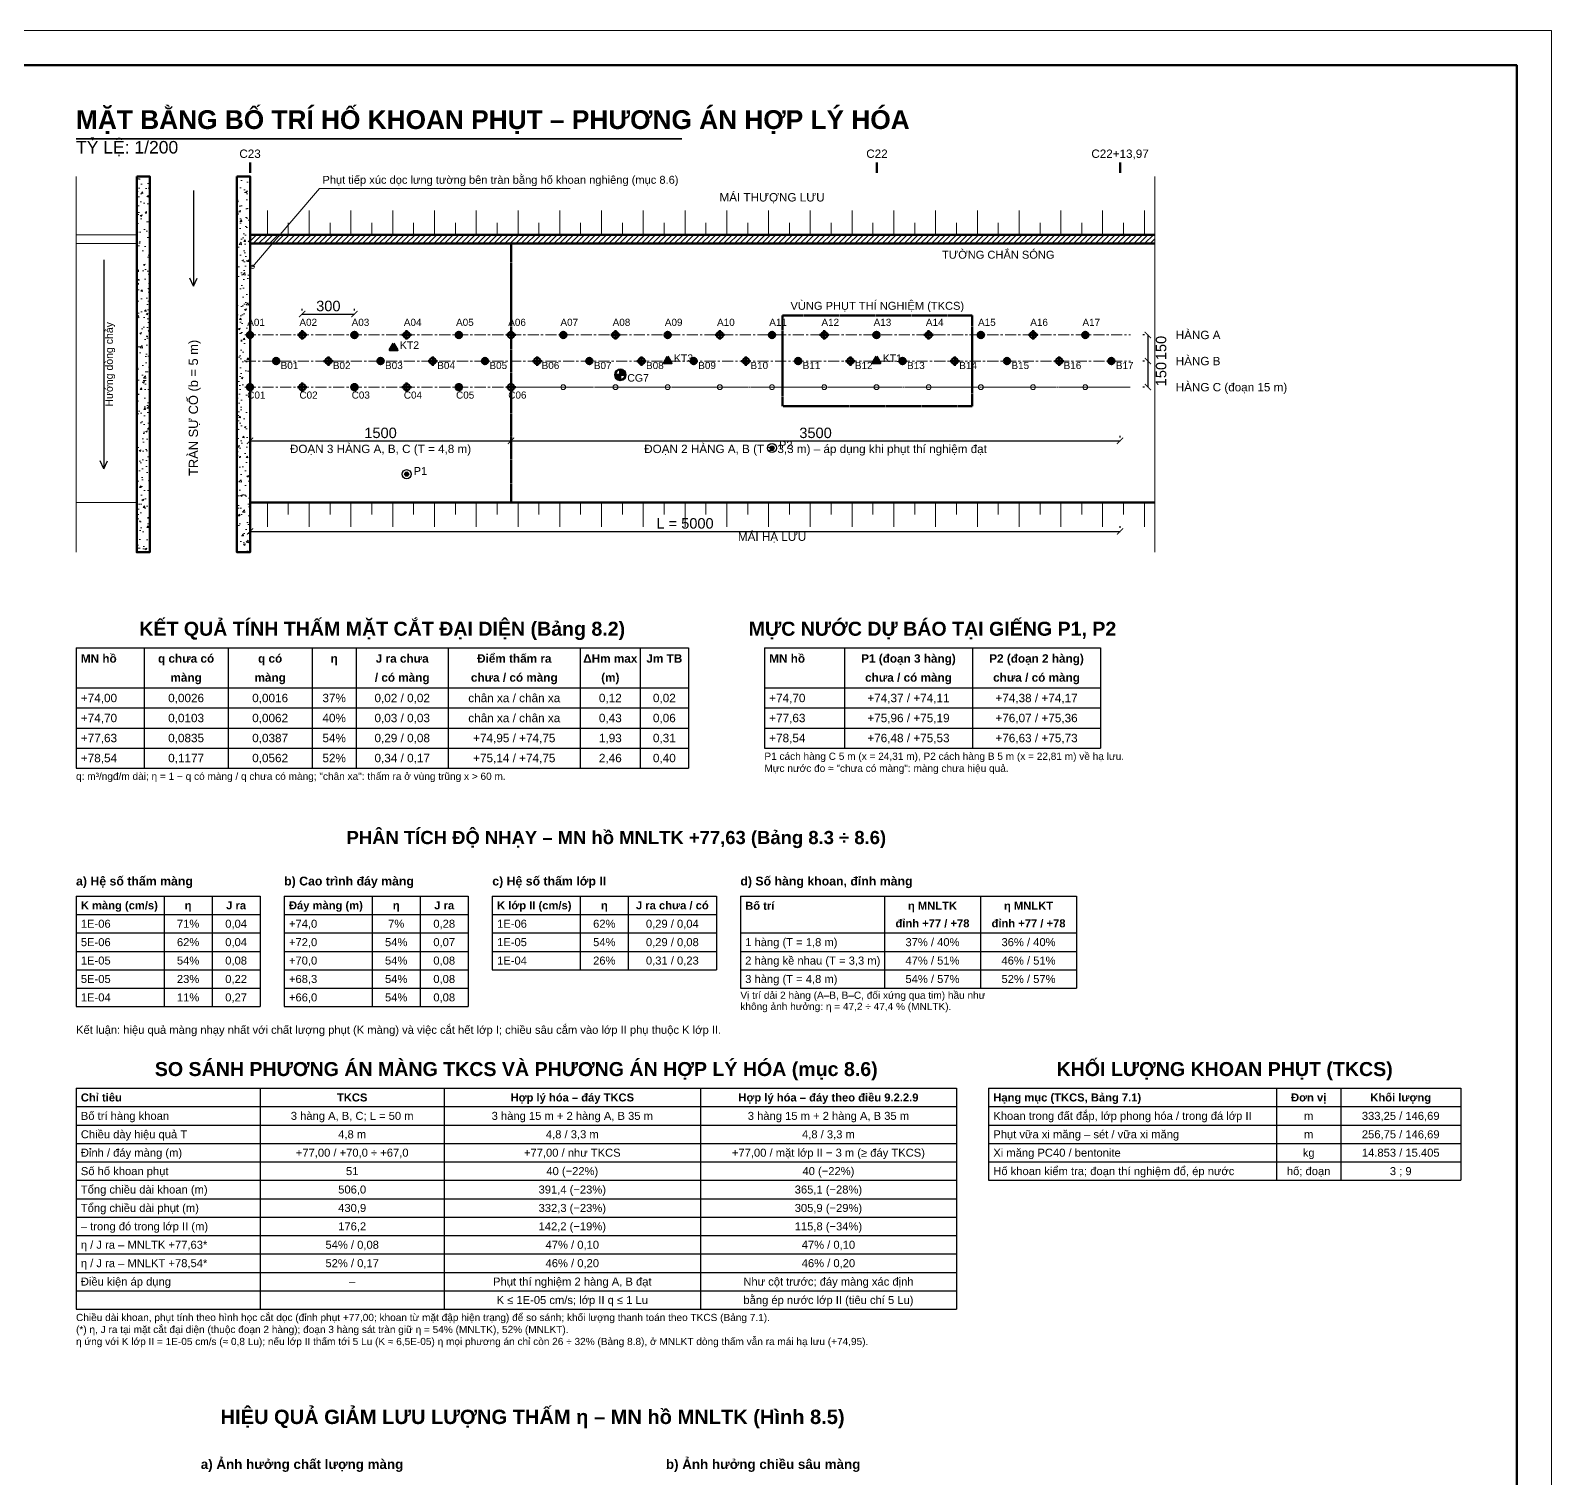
# Model space of a CAD drawing. Header units: millimetres. Extents: x 0 to 1189, y 0 to 841.
# Drawn here: x 751.9 to 1189, y 424.9 to 841 of the extents above; entities that cross this region are included whole.
import ezdxf
from ezdxf.enums import TextEntityAlignment as Align

# ---------------------------------------------------------------- set-up
doc = ezdxf.new("R2010")
doc.units = ezdxf.units.MM
doc.linetypes.add('CENTER', pattern=[5.08, 3.175, -0.635, 0.635, -0.635])
doc.linetypes.add('DASHED', pattern=[1.524, 1.27, -0.254])
for name, color, linetype, lineweight in [('BANG', 7, 'CONTINUOUS', 25), ('CHU', 7, 'CONTINUOUS', 25), ('CHU_DAM', 7, 'CONTINUOUS', 35), ('HATCH', 8, 'CONTINUOUS', 13), ('KHUNG', 7, 'CONTINUOUS', 50), ('KICH_THUOC', 3, 'CONTINUOUS', 18), ('NET_CHINH', 7, 'CONTINUOUS', 50), ('NET_MANH', 8, 'CONTINUOUS', 18), ('NUOC', 5, 'CONTINUOUS', 25), ('SUA_CHUA', 1, 'CONTINUOUS', 50), ('TRUC', 1, 'CENTER', 18)]:
    doc.layers.add(name, color=color, linetype=linetype, lineweight=lineweight)
doc.styles.add('VN', font='arial.ttf')
doc.styles.add('VN_DAM', font='arialbd.ttf')
doc.dimstyles.new('KT', dxfattribs={"dimtxt": 2.5, "dimasz": 1.8, "dimexe": 1.5, "dimexo": 1, "dimgap": 0.8, "dimtad": 1, "dimdec": 0, "dimtxsty": 'VN', "dimblk": 'ARCHTICK', "dimcen": 2.5, "dimclrd": 3, "dimclre": 3, "dimclrt": 7, "dimazin": 3, "dimtfac": 1, "dimtmove": 0, "dimatfit": 3})

# ---------------------------------------------------------------- blocks, each defined once
blk = doc.blocks.new('_ARCHTICK')
at = {"color": 0, "linetype": 'BYBLOCK', "const_width": 0.15}
blk.add_lwpolyline([(-0.5, -0.5), (0.5, 0.5)], dxfattribs=at)

msp = doc.modelspace()

# ---------------------------------------------------------------- hatches: boundary and pattern name
at = {"layer": 'HATCH'}
h = msp.add_hatch(dxfattribs=at)
h.set_pattern_fill('AR-CONC', scale=0.03)
h.paths.add_polyline_path([(782.45, 799.059), (786.2, 799.059), (786.2, 691.059), (782.45, 691.059)])
h = msp.add_hatch(dxfattribs=at)
h.set_pattern_fill('AR-CONC', scale=0.03)
h.paths.add_polyline_path([(811.25, 799.059), (815, 799.059), (815, 691.059), (811.25, 691.059)])
h = msp.add_hatch(dxfattribs=at)
h.set_pattern_fill('ANSI31', scale=0.35)
h.paths.add_polyline_path([(815, 782.259), (1075, 782.259), (1075, 779.759), (815, 779.759)])
at = {"layer": 'NET_CHINH'}
h = msp.add_hatch(color=7, dxfattribs=at)
h.dxf.hatch_style = 1
h.paths.add_polyline_path([(815.9, 753.509), (815.869, 753.742), (815.779, 753.959), (815.636, 754.146), (815.45, 754.289), (815.233, 754.379), (815, 754.409), (814.767, 754.379), (814.55, 754.289), (814.364, 754.146), (814.221, 753.959), (814.131, 753.742), (814.1, 753.509), (814.131, 753.276), (814.221, 753.059), (814.364, 752.873), (814.55, 752.73), (814.767, 752.64), (815, 752.609), (815.233, 752.64), (815.45, 752.73), (815.636, 752.873), (815.779, 753.059), (815.869, 753.276)])
h = msp.add_hatch(color=7, dxfattribs=at)
h.dxf.hatch_style = 1
h.paths.add_polyline_path([(845.9, 753.509), (845.869, 753.742), (845.779, 753.959), (845.636, 754.146), (845.45, 754.289), (845.233, 754.379), (845, 754.409), (844.767, 754.379), (844.55, 754.289), (844.364, 754.146), (844.221, 753.959), (844.131, 753.742), (844.1, 753.509), (844.131, 753.276), (844.221, 753.059), (844.364, 752.873), (844.55, 752.73), (844.767, 752.64), (845, 752.609), (845.233, 752.64), (845.45, 752.73), (845.636, 752.873), (845.779, 753.059), (845.869, 753.276)])
h = msp.add_hatch(color=7, dxfattribs=at)
h.dxf.hatch_style = 1
h.paths.add_polyline_path([(875.9, 753.509), (875.869, 753.742), (875.779, 753.959), (875.636, 754.146), (875.45, 754.289), (875.233, 754.379), (875, 754.409), (874.767, 754.379), (874.55, 754.289), (874.364, 754.146), (874.221, 753.959), (874.131, 753.742), (874.1, 753.509), (874.131, 753.276), (874.221, 753.059), (874.364, 752.873), (874.55, 752.73), (874.767, 752.64), (875, 752.609), (875.233, 752.64), (875.45, 752.73), (875.636, 752.873), (875.779, 753.059), (875.869, 753.276)])
h = msp.add_hatch(color=7, dxfattribs=at)
h.dxf.hatch_style = 1
h.paths.add_polyline_path([(905.9, 753.509), (905.869, 753.742), (905.779, 753.959), (905.636, 754.146), (905.45, 754.289), (905.233, 754.379), (905, 754.409), (904.767, 754.379), (904.55, 754.289), (904.364, 754.146), (904.221, 753.959), (904.131, 753.742), (904.1, 753.509), (904.131, 753.276), (904.221, 753.059), (904.364, 752.873), (904.55, 752.73), (904.767, 752.64), (905, 752.609), (905.233, 752.64), (905.45, 752.73), (905.636, 752.873), (905.779, 753.059), (905.869, 753.276)])
h = msp.add_hatch(color=7, dxfattribs=at)
h.dxf.hatch_style = 1
h.paths.add_polyline_path([(935.9, 753.509), (935.869, 753.742), (935.779, 753.959), (935.636, 754.146), (935.45, 754.289), (935.233, 754.379), (935, 754.409), (934.767, 754.379), (934.55, 754.289), (934.364, 754.146), (934.221, 753.959), (934.131, 753.742), (934.1, 753.509), (934.131, 753.276), (934.221, 753.059), (934.364, 752.873), (934.55, 752.73), (934.767, 752.64), (935, 752.609), (935.233, 752.64), (935.45, 752.73), (935.636, 752.873), (935.779, 753.059), (935.869, 753.276)])
h = msp.add_hatch(color=7, dxfattribs=at)
h.dxf.hatch_style = 1
h.paths.add_polyline_path([(965.9, 753.509), (965.869, 753.742), (965.779, 753.959), (965.636, 754.146), (965.45, 754.289), (965.233, 754.379), (965, 754.409), (964.767, 754.379), (964.55, 754.289), (964.364, 754.146), (964.221, 753.959), (964.131, 753.742), (964.1, 753.509), (964.131, 753.276), (964.221, 753.059), (964.364, 752.873), (964.55, 752.73), (964.767, 752.64), (965, 752.609), (965.233, 752.64), (965.45, 752.73), (965.636, 752.873), (965.779, 753.059), (965.869, 753.276)])
h = msp.add_hatch(color=7, dxfattribs=at)
h.dxf.hatch_style = 1
h.paths.add_polyline_path([(995.9, 753.509), (995.869, 753.742), (995.779, 753.959), (995.636, 754.146), (995.45, 754.289), (995.233, 754.379), (995, 754.409), (994.767, 754.379), (994.55, 754.289), (994.364, 754.146), (994.221, 753.959), (994.131, 753.742), (994.1, 753.509), (994.131, 753.276), (994.221, 753.059), (994.364, 752.873), (994.55, 752.73), (994.767, 752.64), (995, 752.609), (995.233, 752.64), (995.45, 752.73), (995.636, 752.873), (995.779, 753.059), (995.869, 753.276)])
h = msp.add_hatch(color=7, dxfattribs=at)
h.dxf.hatch_style = 1
h.paths.add_polyline_path([(1025.9, 753.509), (1025.869, 753.742), (1025.779, 753.959), (1025.636, 754.146), (1025.45, 754.289), (1025.233, 754.379), (1025, 754.409), (1024.767, 754.379), (1024.55, 754.289), (1024.364, 754.146), (1024.221, 753.959), (1024.131, 753.742), (1024.1, 753.509), (1024.131, 753.276), (1024.221, 753.059), (1024.364, 752.873), (1024.55, 752.73), (1024.767, 752.64), (1025, 752.609), (1025.233, 752.64), (1025.45, 752.73), (1025.636, 752.873), (1025.779, 753.059), (1025.869, 753.276)])
h = msp.add_hatch(color=7, dxfattribs=at)
h.dxf.hatch_style = 1
h.paths.add_polyline_path([(1055.9, 753.509), (1055.869, 753.742), (1055.779, 753.959), (1055.636, 754.146), (1055.45, 754.289), (1055.233, 754.379), (1055, 754.409), (1054.767, 754.379), (1054.55, 754.289), (1054.364, 754.146), (1054.221, 753.959), (1054.131, 753.742), (1054.1, 753.509), (1054.131, 753.276), (1054.221, 753.059), (1054.364, 752.873), (1054.55, 752.73), (1054.767, 752.64), (1055, 752.609), (1055.233, 752.64), (1055.45, 752.73), (1055.636, 752.873), (1055.779, 753.059), (1055.869, 753.276)])
h = msp.add_hatch(color=7, dxfattribs=at)
h.dxf.hatch_style = 1
h.paths.add_polyline_path([(823.4, 746.009), (823.369, 746.242), (823.279, 746.459), (823.136, 746.646), (822.95, 746.789), (822.733, 746.879), (822.5, 746.909), (822.267, 746.879), (822.05, 746.789), (821.864, 746.646), (821.721, 746.459), (821.631, 746.242), (821.6, 746.009), (821.631, 745.776), (821.721, 745.559), (821.864, 745.373), (822.05, 745.23), (822.267, 745.14), (822.5, 745.109), (822.733, 745.14), (822.95, 745.23), (823.136, 745.373), (823.279, 745.559), (823.369, 745.776)])
h = msp.add_hatch(color=7, dxfattribs=at)
h.dxf.hatch_style = 1
h.paths.add_polyline_path([(853.4, 746.009), (853.369, 746.242), (853.279, 746.459), (853.136, 746.646), (852.95, 746.789), (852.733, 746.879), (852.5, 746.909), (852.267, 746.879), (852.05, 746.789), (851.864, 746.646), (851.721, 746.459), (851.631, 746.242), (851.6, 746.009), (851.631, 745.776), (851.721, 745.559), (851.864, 745.373), (852.05, 745.23), (852.267, 745.14), (852.5, 745.109), (852.733, 745.14), (852.95, 745.23), (853.136, 745.373), (853.279, 745.559), (853.369, 745.776)])
h = msp.add_hatch(color=7, dxfattribs=at)
h.dxf.hatch_style = 1
h.paths.add_polyline_path([(883.4, 746.009), (883.369, 746.242), (883.279, 746.459), (883.136, 746.646), (882.95, 746.789), (882.733, 746.879), (882.5, 746.909), (882.267, 746.879), (882.05, 746.789), (881.864, 746.646), (881.721, 746.459), (881.631, 746.242), (881.6, 746.009), (881.631, 745.776), (881.721, 745.559), (881.864, 745.373), (882.05, 745.23), (882.267, 745.14), (882.5, 745.109), (882.733, 745.14), (882.95, 745.23), (883.136, 745.373), (883.279, 745.559), (883.369, 745.776)])
h = msp.add_hatch(color=7, dxfattribs=at)
h.dxf.hatch_style = 1
h.paths.add_polyline_path([(913.4, 746.009), (913.369, 746.242), (913.279, 746.459), (913.136, 746.646), (912.95, 746.789), (912.733, 746.879), (912.5, 746.909), (912.267, 746.879), (912.05, 746.789), (911.864, 746.646), (911.721, 746.459), (911.631, 746.242), (911.6, 746.009), (911.631, 745.776), (911.721, 745.559), (911.864, 745.373), (912.05, 745.23), (912.267, 745.14), (912.5, 745.109), (912.733, 745.14), (912.95, 745.23), (913.136, 745.373), (913.279, 745.559), (913.369, 745.776)])
h = msp.add_hatch(color=7, dxfattribs=at)
h.dxf.hatch_style = 1
h.paths.add_polyline_path([(921.4, 742.059), (922.9, 742.059), (922.849, 742.447), (922.699, 742.809), (922.461, 743.12), (922.15, 743.358), (921.788, 743.508), (921.4, 743.559)])
h = msp.add_hatch(color=7, dxfattribs=at)
h.dxf.hatch_style = 1
h.paths.add_polyline_path([(943.4, 746.009), (943.369, 746.242), (943.279, 746.459), (943.136, 746.646), (942.95, 746.789), (942.733, 746.879), (942.5, 746.909), (942.267, 746.879), (942.05, 746.789), (941.864, 746.646), (941.721, 746.459), (941.631, 746.242), (941.6, 746.009), (941.631, 745.776), (941.721, 745.559), (941.864, 745.373), (942.05, 745.23), (942.267, 745.14), (942.5, 745.109), (942.733, 745.14), (942.95, 745.23), (943.136, 745.373), (943.279, 745.559), (943.369, 745.776)])
h = msp.add_hatch(color=7, dxfattribs=at)
h.dxf.hatch_style = 1
h.paths.add_polyline_path([(973.4, 746.009), (973.369, 746.242), (973.279, 746.459), (973.136, 746.646), (972.95, 746.789), (972.733, 746.879), (972.5, 746.909), (972.267, 746.879), (972.05, 746.789), (971.864, 746.646), (971.721, 746.459), (971.631, 746.242), (971.6, 746.009), (971.631, 745.776), (971.721, 745.559), (971.864, 745.373), (972.05, 745.23), (972.267, 745.14), (972.5, 745.109), (972.733, 745.14), (972.95, 745.23), (973.136, 745.373), (973.279, 745.559), (973.369, 745.776)])
h = msp.add_hatch(color=7, dxfattribs=at)
h.dxf.hatch_style = 1
h.paths.add_polyline_path([(1003.4, 746.009), (1003.369, 746.242), (1003.279, 746.459), (1003.136, 746.646), (1002.95, 746.789), (1002.733, 746.879), (1002.5, 746.909), (1002.267, 746.879), (1002.05, 746.789), (1001.864, 746.646), (1001.721, 746.459), (1001.631, 746.242), (1001.6, 746.009), (1001.631, 745.776), (1001.721, 745.559), (1001.864, 745.373), (1002.05, 745.23), (1002.267, 745.14), (1002.5, 745.109), (1002.733, 745.14), (1002.95, 745.23), (1003.136, 745.373), (1003.279, 745.559), (1003.369, 745.776)])
h = msp.add_hatch(color=7, dxfattribs=at)
h.dxf.hatch_style = 1
h.paths.add_polyline_path([(1033.4, 746.009), (1033.369, 746.242), (1033.279, 746.459), (1033.136, 746.646), (1032.95, 746.789), (1032.733, 746.879), (1032.5, 746.909), (1032.267, 746.879), (1032.05, 746.789), (1031.864, 746.646), (1031.721, 746.459), (1031.631, 746.242), (1031.6, 746.009), (1031.631, 745.776), (1031.721, 745.559), (1031.864, 745.373), (1032.05, 745.23), (1032.267, 745.14), (1032.5, 745.109), (1032.733, 745.14), (1032.95, 745.23), (1033.136, 745.373), (1033.279, 745.559), (1033.369, 745.776)])
h = msp.add_hatch(color=7, dxfattribs=at)
h.dxf.hatch_style = 1
h.paths.add_polyline_path([(1063.4, 746.009), (1063.369, 746.242), (1063.279, 746.459), (1063.136, 746.646), (1062.95, 746.789), (1062.733, 746.879), (1062.5, 746.909), (1062.267, 746.879), (1062.05, 746.789), (1061.864, 746.646), (1061.721, 746.459), (1061.631, 746.242), (1061.6, 746.009), (1061.631, 745.776), (1061.721, 745.559), (1061.864, 745.373), (1062.05, 745.23), (1062.267, 745.14), (1062.5, 745.109), (1062.733, 745.14), (1062.95, 745.23), (1063.136, 745.373), (1063.279, 745.559), (1063.369, 745.776)])
h = msp.add_hatch(color=7, dxfattribs=at)
h.dxf.hatch_style = 1
h.paths.add_polyline_path([(815.9, 738.509), (815.869, 738.742), (815.779, 738.959), (815.636, 739.146), (815.45, 739.289), (815.233, 739.379), (815, 739.409), (814.767, 739.379), (814.55, 739.289), (814.364, 739.146), (814.221, 738.959), (814.131, 738.742), (814.1, 738.509), (814.131, 738.276), (814.221, 738.059), (814.364, 737.873), (814.55, 737.73), (814.767, 737.64), (815, 737.609), (815.233, 737.64), (815.45, 737.73), (815.636, 737.873), (815.779, 738.059), (815.869, 738.276)])
h = msp.add_hatch(color=7, dxfattribs=at)
h.dxf.hatch_style = 1
h.paths.add_polyline_path([(845.9, 738.509), (845.869, 738.742), (845.779, 738.959), (845.636, 739.146), (845.45, 739.289), (845.233, 739.379), (845, 739.409), (844.767, 739.379), (844.55, 739.289), (844.364, 739.146), (844.221, 738.959), (844.131, 738.742), (844.1, 738.509), (844.131, 738.276), (844.221, 738.059), (844.364, 737.873), (844.55, 737.73), (844.767, 737.64), (845, 737.609), (845.233, 737.64), (845.45, 737.73), (845.636, 737.873), (845.779, 738.059), (845.869, 738.276)])
h = msp.add_hatch(color=7, dxfattribs=at)
h.dxf.hatch_style = 1
h.paths.add_polyline_path([(875.9, 738.509), (875.869, 738.742), (875.779, 738.959), (875.636, 739.146), (875.45, 739.289), (875.233, 739.379), (875, 739.409), (874.767, 739.379), (874.55, 739.289), (874.364, 739.146), (874.221, 738.959), (874.131, 738.742), (874.1, 738.509), (874.131, 738.276), (874.221, 738.059), (874.364, 737.873), (874.55, 737.73), (874.767, 737.64), (875, 737.609), (875.233, 737.64), (875.45, 737.73), (875.636, 737.873), (875.779, 738.059), (875.869, 738.276)])
h = msp.add_hatch(color=7, dxfattribs=at)
h.dxf.hatch_style = 1
h.paths.add_polyline_path([(921.4, 742.059), (919.9, 742.059), (919.951, 741.671), (920.101, 741.309), (920.339, 740.999), (920.65, 740.76), (921.012, 740.61), (921.4, 740.559)])
at = {"layer": 'NUOC'}
h = msp.add_hatch(color=5, dxfattribs=at)
h.dxf.hatch_style = 1
h.paths.add_polyline_path([(965.585, 721.009), (965.54, 721.233), (965.414, 721.423), (965.224, 721.55), (965, 721.594), (964.776, 721.55), (964.586, 721.423), (964.46, 721.233), (964.415, 721.009), (964.46, 720.785), (964.586, 720.596), (964.776, 720.469), (965, 720.424), (965.224, 720.469), (965.414, 720.596), (965.54, 720.785)])
h = msp.add_hatch(color=5, dxfattribs=at)
h.dxf.hatch_style = 1
h.paths.add_polyline_path([(860.585, 713.509), (860.54, 713.733), (860.414, 713.923), (860.224, 714.05), (860, 714.094), (859.776, 714.05), (859.586, 713.923), (859.46, 713.733), (859.415, 713.509), (859.46, 713.285), (859.586, 713.096), (859.776, 712.969), (860, 712.924), (860.224, 712.969), (860.414, 713.096), (860.54, 713.285)])
at = {"layer": 'SUA_CHUA'}
h = msp.add_hatch(color=1, dxfattribs=at)
h.dxf.hatch_style = 1
h.paths.add_polyline_path([(856.25, 751.059), (855.119, 749.109), (857.381, 749.109)])
h = msp.add_hatch(color=1, dxfattribs=at)
h.dxf.hatch_style = 1
h.paths.add_polyline_path([(935, 747.309), (933.869, 745.359), (936.131, 745.359)])
h = msp.add_hatch(color=1, dxfattribs=at)
h.dxf.hatch_style = 1
h.paths.add_polyline_path([(995, 747.309), (993.869, 745.359), (996.131, 745.359)])

# ---------------------------------------------------------------- linework, layer by layer
at = {"layer": 'BANG'}
for p, q in [((765, 663.586), (940.95, 663.586)), ((765, 663.586), (765, 629.086)), ((784.55, 663.586), (784.55, 629.086)), ((808.7, 663.586), (808.7, 629.086)), ((832.85, 663.586), (832.85, 629.086)), ((845.5, 663.586), (845.5, 629.086)), ((871.95, 663.586), (871.95, 629.086)), ((909.9, 663.586), (909.9, 629.086)), ((927.15, 663.586), (927.15, 629.086)), ((940.95, 663.586), (940.95, 629.086)), ((962.8, 663.586), (1059.4, 663.586)), ((962.8, 663.586), (962.8, 634.836)), ((985.8, 663.586), (985.8, 634.836)), ((1022.6, 663.586), (1022.6, 634.836)), ((1059.4, 663.586), (1059.4, 634.836)), ((765, 652.086), (940.95, 652.086)), ((962.8, 652.086), (1059.4, 652.086)), ((765, 646.336), (940.95, 646.336)), ((962.8, 646.336), (1059.4, 646.336)), ((765, 640.586), (940.95, 640.586)), ((962.8, 640.586), (1059.4, 640.586)), ((765, 634.836), (940.95, 634.836)), ((962.8, 634.836), (1059.4, 634.836)), ((765, 629.086), (940.95, 629.086)), ((765, 592.286), (817.9, 592.286)), ((765, 592.286), (765, 560.546)), ((790.3, 592.286), (790.3, 560.546)), ((804.1, 592.286), (804.1, 560.546)), ((817.9, 592.286), (817.9, 560.546)), ((824.8, 592.286), (877.7, 592.286)), ((824.8, 592.286), (824.8, 560.546)), ((850.1, 592.286), (850.1, 560.546)), ((863.9, 592.286), (863.9, 560.546)), ((877.7, 592.286), (877.7, 560.546)), ((884.6, 592.286), (949, 592.286)), ((884.6, 592.286), (884.6, 571.126)), ((909.9, 592.286), (909.9, 571.126)), ((923.7, 592.286), (923.7, 571.126)), ((949, 592.286), (949, 571.126)), ((955.9, 592.286), (1052.5, 592.286)), ((955.9, 592.286), (955.9, 565.836)), ((997.3, 592.286), (997.3, 565.836)), ((1024.9, 592.286), (1024.9, 565.836)), ((1052.5, 592.286), (1052.5, 565.836)), ((765, 586.996), (817.9, 586.996)), ((824.8, 586.996), (877.7, 586.996)), ((884.6, 586.996), (949, 586.996)), ((765, 581.706), (817.9, 581.706)), ((824.8, 581.706), (877.7, 581.706)), ((884.6, 581.706), (949, 581.706)), ((955.9, 581.706), (1052.5, 581.706)), ((765, 576.416), (817.9, 576.416)), ((824.8, 576.416), (877.7, 576.416)), ((884.6, 576.416), (949, 576.416)), ((955.9, 576.416), (1052.5, 576.416)), ((765, 571.126), (817.9, 571.126)), ((824.8, 571.126), (877.7, 571.126)), ((884.6, 571.126), (949, 571.126)), ((955.9, 571.126), (1052.5, 571.126)), ((765, 565.836), (817.9, 565.836)), ((824.8, 565.836), (877.7, 565.836)), ((955.9, 565.836), (1052.5, 565.836)), ((765, 560.546), (817.9, 560.546)), ((824.8, 560.546), (877.7, 560.546)), ((765, 537.086), (1018, 537.086)), ((765, 537.086), (765, 473.606)), ((817.9, 537.086), (817.9, 473.606)), ((870.8, 537.086), (870.8, 473.606)), ((944.4, 537.086), (944.4, 473.606)), ((1018, 537.086), (1018, 473.606)), ((1027.2, 537.086), (1162.9, 537.086)), ((1027.2, 537.086), (1027.2, 510.636)), ((1110, 537.086), (1110, 510.636)), ((1128.4, 537.086), (1128.4, 510.636)), ((1162.9, 537.086), (1162.9, 510.636)), ((765, 531.796), (1018, 531.796)), ((1027.2, 531.796), (1162.9, 531.796)), ((765, 526.506), (1018, 526.506)), ((1027.2, 526.506), (1162.9, 526.506)), ((765, 521.216), (1018, 521.216)), ((1027.2, 521.216), (1162.9, 521.216)), ((765, 515.926), (1018, 515.926)), ((1027.2, 515.926), (1162.9, 515.926)), ((765, 510.636), (1018, 510.636)), ((1027.2, 510.636), (1162.9, 510.636)), ((765, 505.346), (1018, 505.346)), ((765, 500.056), (1018, 500.056)), ((765, 494.766), (1018, 494.766)), ((765, 489.476), (1018, 489.476)), ((765, 484.186), (1018, 484.186)), ((765, 478.896), (1018, 478.896)), ((765, 473.606), (1018, 473.606))]:
    msp.add_line(p, q, dxfattribs=at)
at = {"layer": 'CHU_DAM'}
msp.add_line((765, 809.859), (939.096, 809.859), dxfattribs=at)
at = {"layer": 'KHUNG'}
msp.add_lwpolyline([(20, 10), (1179, 10), (1179, 831), (20, 831)], close=True, dxfattribs=at)
at = {"layer": 'NET_CHINH'}
for p, q in [((815, 800.059), (815, 803.059)), ((995.15, 800.059), (995.15, 803.059)), ((1065, 800.059), (1065, 803.059)), ((815, 782.259), (1075, 782.259)), ((815, 779.759), (1075, 779.759)), ((828.65, 753.509), (831.35, 753.509)), ((830, 752.159), (830, 754.859)), ((858.65, 753.509), (861.35, 753.509)), ((860, 752.159), (860, 754.859)), ((888.65, 753.509), (891.35, 753.509)), ((890, 752.159), (890, 754.859)), ((918.65, 753.509), (921.35, 753.509)), ((920, 752.159), (920, 754.859)), ((948.65, 753.509), (951.35, 753.509)), ((950, 752.159), (950, 754.859)), ((978.65, 753.509), (981.35, 753.509)), ((980, 752.159), (980, 754.859)), ((1008.65, 753.509), (1011.35, 753.509)), ((1010, 752.159), (1010, 754.859)), ((1038.65, 753.509), (1041.35, 753.509)), ((1040, 752.159), (1040, 754.859)), ((836.15, 746.009), (838.85, 746.009)), ((837.5, 744.659), (837.5, 747.359)), ((866.15, 746.009), (868.85, 746.009)), ((867.5, 744.659), (867.5, 747.359)), ((896.15, 746.009), (898.85, 746.009)), ((897.5, 744.659), (897.5, 747.359)), ((921.4, 740.559), (921.4, 743.559)), ((926.15, 746.009), (928.85, 746.009)), ((927.5, 744.659), (927.5, 747.359)), ((956.15, 746.009), (958.85, 746.009)), ((957.5, 744.659), (957.5, 747.359)), ((986.15, 746.009), (988.85, 746.009)), ((987.5, 744.659), (987.5, 747.359)), ((1016.15, 746.009), (1018.85, 746.009)), ((1017.5, 744.659), (1017.5, 747.359)), ((1046.15, 746.009), (1048.85, 746.009)), ((1047.5, 744.659), (1047.5, 747.359)), ((830, 737.159), (830, 739.859)), ((860, 737.159), (860, 739.859)), ((890, 737.159), (890, 739.859)), ((919.9, 742.059), (922.9, 742.059)), ((828.65, 738.509), (831.35, 738.509)), ((858.65, 738.509), (861.35, 738.509)), ((888.65, 738.509), (891.35, 738.509)), ((815, 705.409), (1075, 705.409))]:
    msp.add_line(p, q, dxfattribs=at)
for points in [[(782.45, 799.059), (786.2, 799.059), (786.2, 691.059), (782.45, 691.059)], [(811.25, 799.059), (815, 799.059), (815, 691.059), (811.25, 691.059)]]:
    msp.add_lwpolyline(points, close=True, dxfattribs=at)
for centre, radius in [((815, 753.509), 0.9), ((830, 753.509), 0.9), ((845, 753.509), 0.9), ((860, 753.509), 0.9), ((875, 753.509), 0.9), ((890, 753.509), 0.9), ((905, 753.509), 0.9), ((920, 753.509), 0.9), ((935, 753.509), 0.9), ((950, 753.509), 0.9), ((965, 753.509), 0.9), ((980, 753.509), 0.9), ((995, 753.509), 0.9), ((1010, 753.509), 0.9), ((1025, 753.509), 0.9), ((1040, 753.509), 0.9), ((1055, 753.509), 0.9), ((822.5, 746.009), 0.9), ((837.5, 746.009), 0.9), ((852.5, 746.009), 0.9), ((867.5, 746.009), 0.9), ((882.5, 746.009), 0.9), ((897.5, 746.009), 0.9), ((912.5, 746.009), 0.9), ((921.4, 742.059), 1.5), ((927.5, 746.009), 0.9), ((942.5, 746.009), 0.9), ((957.5, 746.009), 0.9), ((972.5, 746.009), 0.9), ((987.5, 746.009), 0.9), ((1002.5, 746.009), 0.9), ((1017.5, 746.009), 0.9), ((1032.5, 746.009), 0.9), ((1047.5, 746.009), 0.9), ((1062.5, 746.009), 0.9), ((815, 738.509), 0.9), ((830, 738.509), 0.9), ((845, 738.509), 0.9), ((860, 738.509), 0.9), ((875, 738.509), 0.9), ((890, 738.509), 0.9)]:
    msp.add_circle(centre, radius, dxfattribs=at)
at = {"layer": 'NET_MANH'}
for p, q in [((765, 799.059), (765, 691.059)), ((815.75, 773.059), (835, 795.559)), ((835, 795.559), (907, 795.559)), ((1075, 799.059), (1075, 691.059)), ((765, 782.259), (782.45, 782.259)), ((765, 779.759), (782.45, 779.759)), ((765, 705.409), (782.45, 705.409))]:
    msp.add_line(p, q, dxfattribs=at)
at = {"layer": 'NET_MANH', "color": 7}
for p, q in [((820, 782.259), (820, 789.259)), ((832, 782.259), (832, 789.259)), ((844, 782.259), (844, 789.259)), ((856, 782.259), (856, 789.259)), ((868, 782.259), (868, 789.259)), ((880, 782.259), (880, 789.259)), ((892, 782.259), (892, 789.259)), ((904, 782.259), (904, 789.259)), ((916, 782.259), (916, 789.259)), ((928, 782.259), (928, 789.259)), ((940, 782.259), (940, 789.259)), ((952, 782.259), (952, 789.259)), ((964, 782.259), (964, 789.259)), ((976, 782.259), (976, 789.259)), ((988, 782.259), (988, 789.259)), ((1000, 782.259), (1000, 789.259)), ((1012, 782.259), (1012, 789.259)), ((1024, 782.259), (1024, 789.259)), ((1036, 782.259), (1036, 789.259)), ((1048, 782.259), (1048, 789.259)), ((1060, 782.259), (1060, 789.259)), ((1072, 782.259), (1072, 789.259)), ((826, 782.259), (826, 785.759)), ((838, 782.259), (838, 785.759)), ((850, 782.259), (850, 785.759)), ((862, 782.259), (862, 785.759)), ((874, 782.259), (874, 785.759)), ((886, 782.259), (886, 785.759)), ((898, 782.259), (898, 785.759)), ((910, 782.259), (910, 785.759)), ((922, 782.259), (922, 785.759)), ((934, 782.259), (934, 785.759)), ((946, 782.259), (946, 785.759)), ((958, 782.259), (958, 785.759)), ((970, 782.259), (970, 785.759)), ((982, 782.259), (982, 785.759)), ((994, 782.259), (994, 785.759)), ((1006, 782.259), (1006, 785.759)), ((1018, 782.259), (1018, 785.759)), ((1030, 782.259), (1030, 785.759)), ((1042, 782.259), (1042, 785.759)), ((1054, 782.259), (1054, 785.759)), ((1066, 782.259), (1066, 785.759)), ((820, 705.409), (820, 698.409)), ((826, 705.409), (826, 701.909)), ((832, 705.409), (832, 698.409)), ((838, 705.409), (838, 701.909)), ((844, 705.409), (844, 698.409)), ((850, 705.409), (850, 701.909)), ((856, 705.409), (856, 698.409)), ((862, 705.409), (862, 701.909)), ((868, 705.409), (868, 698.409)), ((874, 705.409), (874, 701.909)), ((880, 705.409), (880, 698.409)), ((886, 705.409), (886, 701.909)), ((892, 705.409), (892, 698.409)), ((898, 705.409), (898, 701.909)), ((904, 705.409), (904, 698.409)), ((910, 705.409), (910, 701.909)), ((916, 705.409), (916, 698.409)), ((922, 705.409), (922, 701.909)), ((928, 705.409), (928, 698.409)), ((934, 705.409), (934, 701.909)), ((940, 705.409), (940, 698.409)), ((946, 705.409), (946, 701.909)), ((952, 705.409), (952, 698.409)), ((958, 705.409), (958, 701.909)), ((964, 705.409), (964, 698.409)), ((970, 705.409), (970, 701.909)), ((976, 705.409), (976, 698.409)), ((982, 705.409), (982, 701.909)), ((988, 705.409), (988, 698.409)), ((994, 705.409), (994, 701.909)), ((1000, 705.409), (1000, 698.409)), ((1006, 705.409), (1006, 701.909)), ((1012, 705.409), (1012, 698.409)), ((1018, 705.409), (1018, 701.909)), ((1024, 705.409), (1024, 698.409)), ((1030, 705.409), (1030, 701.909)), ((1036, 705.409), (1036, 698.409)), ((1042, 705.409), (1042, 701.909)), ((1048, 705.409), (1048, 698.409)), ((1054, 705.409), (1054, 701.909)), ((1060, 705.409), (1060, 698.409)), ((1066, 705.409), (1066, 701.909)), ((1072, 705.409), (1072, 698.409))]:
    msp.add_line(p, q, dxfattribs=at)
at = {"layer": 'NET_MANH', "linetype": 'DASHED', "ltscale": 0.3}
msp.add_line((892, 738.509), (1068, 738.509), dxfattribs=at)
at = {"layer": 'NET_MANH'}
msp.add_lwpolyline([(0, 0), (1189, 0), (1189, 841), (0, 841)], close=True, dxfattribs=at)
for centre, radius in [((815.75, 773.059), 0.5), ((905, 738.509), 0.7), ((920, 738.509), 0.7), ((935, 738.509), 0.7), ((950, 738.509), 0.7), ((965, 738.509), 0.7), ((980, 738.509), 0.7), ((995, 738.509), 0.7), ((1010, 738.509), 0.7), ((1025, 738.509), 0.7), ((1040, 738.509), 0.7), ((1055, 738.509), 0.7)]:
    msp.add_circle(centre, radius, dxfattribs=at)
at = {"layer": 'NUOC'}
for p, q in [((798.725, 795.059), (798.725, 767.559)), ((773, 775.059), (773, 715.059)), ((798.725, 767.559), (797.657, 769.819)), ((798.725, 767.559), (799.793, 769.819)), ((773, 715.059), (771.932, 717.319)), ((773, 715.059), (774.068, 717.319))]:
    msp.add_line(p, q, dxfattribs=at)
for centre, radius in [((965, 721.009), 1.3), ((965, 721.009), 0.585), ((860, 713.509), 1.3), ((860, 713.509), 0.585)]:
    msp.add_circle(centre, radius, dxfattribs=at)
at = {"layer": 'SUA_CHUA', "linetype": 'DASHED', "ltscale": 0.4}
msp.add_line((890, 779.759), (890, 705.409), dxfattribs=at)
at = {"layer": 'SUA_CHUA', "linetype": 'DASHED', "ltscale": 0.35}
msp.add_lwpolyline([(968, 759.059), (1022.5, 759.059), (1022.5, 733.059), (968, 733.059)], close=True, dxfattribs=at)
at = {"layer": 'SUA_CHUA'}
for points in [[(856.25, 751.059), (855.119, 749.109), (857.381, 749.109)], [(935, 747.309), (933.869, 745.359), (936.131, 745.359)], [(995, 747.309), (993.869, 745.359), (996.131, 745.359)]]:
    msp.add_lwpolyline(points, close=True, dxfattribs=at)
at = {"layer": 'TRUC'}
for p, q in [((813.5, 753.509), (1068, 753.509)), ((813.5, 746.009), (1068, 746.009)), ((813.5, 738.509), (892, 738.509))]:
    msp.add_line(p, q, dxfattribs=at)

# ---------------------------------------------------------------- texts
at = {"layer": 'CHU', "style": 'VN'}
for s, height, p in [('TỶ LỆ: 1/200', 3.6, (765, 804.559)), ('Phụt tiếp xúc dọc lưng tường bên tràn bằng hố khoan nghiêng (mục 8.6)', 2.28, (835.8, 796.259)), ('A01', 2.04, (814.2, 755.509)), ('A02', 2.04, (829.2, 755.509)), ('A03', 2.04, (844.2, 755.509)), ('A04', 2.04, (859.2, 755.509)), ('A05', 2.04, (874.2, 755.509)), ('A06', 2.04, (889.2, 755.509)), ('A07', 2.04, (904.2, 755.509)), ('A08', 2.04, (919.2, 755.509)), ('A09', 2.04, (934.2, 755.509)), ('A10', 2.04, (949.2, 755.509)), ('A11', 2.04, (964.2, 755.509)), ('A12', 2.04, (979.2, 755.509)), ('A13', 2.04, (994.2, 755.509)), ('A14', 2.04, (1009.2, 755.509)), ('A15', 2.04, (1024.2, 755.509)), ('A16', 2.04, (1039.2, 755.509)), ('A17', 2.04, (1054.2, 755.509)), ('B01', 2.04, (823.8, 743.109)), ('B02', 2.04, (838.8, 743.109)), ('B03', 2.04, (853.8, 743.109)), ('B04', 2.04, (868.8, 743.109)), ('B05', 2.04, (883.8, 743.109)), ('B06', 2.04, (898.8, 743.109)), ('B07', 2.04, (913.8, 743.109)), ('B08', 2.04, (928.8, 743.109)), ('B09', 2.04, (943.8, 743.109)), ('B10', 2.04, (958.8, 743.109)), ('B11', 2.04, (973.8, 743.109)), ('B12', 2.04, (988.8, 743.109)), ('B13', 2.04, (1003.8, 743.109)), ('B14', 2.04, (1018.8, 743.109)), ('B15', 2.04, (1033.8, 743.109)), ('B16', 2.04, (1048.8, 743.109)), ('B17', 2.04, (1063.8, 743.109)), ('CG7', 2.16, (923.4, 739.459)), ('C01', 2.04, (814.2, 734.609)), ('C02', 2.04, (829.2, 734.609)), ('C03', 2.04, (844.2, 734.609)), ('C04', 2.04, (859.2, 734.609)), ('C05', 2.04, (874.2, 734.609)), ('C06', 2.04, (889.2, 734.609)), ('P1 cách hàng C 5 m (x = 24,31 m), P2 cách hàng B 5 m (x = 22,81 m) về hạ lưu.', 2.07, (962.8, 630.811)), ('Mực nước đo ≈ "chưa có màng": màng chưa hiệu quả.', 2.07, (962.8, 627.361)), ('q: m³/ngđ/m dài; η = 1 − q có màng / q chưa có màng; "chân xa": thấm ra ở vùng trũng x > 60 m.', 2.07, (765, 625.061)), ('Vị trí dải 2 hàng (A–B, B–C, đối xứng qua tim) hầu như', 2.07, (955.9, 562.156)), ('không ảnh hưởng: η = 47,2 ÷ 47,4 % (MNLTK).', 2.07, (955.9, 558.936)), ('Kết luận: hiệu quả màng nhạy nhất với chất lượng phụt (K màng) và việc cắt hết lớp I; chiều sâu cắm vào lớp II phụ thuộc K lớp II.', 2.3, (765, 552.036)), ('Chiều dài khoan, phụt tính theo hình học cắt dọc (đỉnh phụt +77,00; khoan từ mặt đập hiện trạng) để so sánh; khối lượng thanh toán theo TKCS (Bảng 7.1).', 2.07, (765, 469.581)), ('(*) η, J ra tại mặt cắt đại diện (thuộc đoạn 2 hàng); đoạn 3 hàng sát tràn giữ η = 54% (MNLTK), 52% (MNLKT).', 2.07, (765, 466.131)), ('η ứng với K lớp II = 1E-05 cm/s (≈ 0,8 Lu); nếu lớp II thấm tới 5 Lu (K ≈ 6,5E-05) η mọi phương án chỉ còn 26 ÷ 32% (Bảng 8.8), ở MNLKT dòng thấm vẫn ra mái hạ lưu (+74,95).', 2.07, (765, 462.681))]:
    msp.add_text(s, height=height, dxfattribs=at).set_placement(p, align=Align.BOTTOM_LEFT)
for s, p in [('C23', (815, 803.659)), ('C22', (995.15, 803.659)), ('C22+13,97', (1065, 803.659))]:
    msp.add_text(s, height=2.4, dxfattribs=at).set_placement(p, align=Align.BOTTOM_CENTER)
for s, height, p in [('MÁI THƯỢNG LƯU', 2.4, (965, 793.059)), ('TƯỜNG CHẮN SÓNG', 2.28, (1030, 776.559)), ('MÁI HẠ LƯU', 2.4, (965, 695.559)), ('0,0026', 2.415, (796.625, 649.211)), ('0,0016', 2.415, (820.775, 649.211)), ('37%', 2.415, (839.175, 649.211)), ('0,02 / 0,02', 2.415, (858.725, 649.211)), ('chân xa / chân xa', 2.415, (890.925, 649.211)), ('0,12', 2.415, (918.525, 649.211)), ('0,02', 2.415, (934.05, 649.211)), ('+74,37 / +74,11', 2.415, (1004.2, 649.211)), ('+74,38 / +74,17', 2.415, (1041, 649.211)), ('0,0103', 2.415, (796.625, 643.461)), ('0,0062', 2.415, (820.775, 643.461)), ('40%', 2.415, (839.175, 643.461)), ('0,03 / 0,03', 2.415, (858.725, 643.461)), ('chân xa / chân xa', 2.415, (890.925, 643.461)), ('0,43', 2.415, (918.525, 643.461)), ('0,06', 2.415, (934.05, 643.461)), ('+75,96 / +75,19', 2.415, (1004.2, 643.461)), ('+76,07 / +75,36', 2.415, (1041, 643.461)), ('0,0835', 2.415, (796.625, 637.711)), ('0,0387', 2.415, (820.775, 637.711)), ('54%', 2.415, (839.175, 637.711)), ('0,29 / 0,08', 2.415, (858.725, 637.711)), ('+74,95 / +74,75', 2.415, (890.925, 637.711)), ('1,93', 2.415, (918.525, 637.711)), ('0,31', 2.415, (934.05, 637.711)), ('+76,48 / +75,53', 2.415, (1004.2, 637.711)), ('+76,63 / +75,73', 2.415, (1041, 637.711)), ('0,1177', 2.415, (796.625, 631.961)), ('0,0562', 2.415, (820.775, 631.961)), ('52%', 2.415, (839.175, 631.961)), ('0,34 / 0,17', 2.415, (858.725, 631.961)), ('+75,14 / +74,75', 2.415, (890.925, 631.961)), ('2,46', 2.415, (918.525, 631.961)), ('0,40', 2.415, (934.05, 631.961)), ('71%', 2.3, (797.2, 584.351)), ('0,04', 2.3, (811, 584.351)), ('7%', 2.3, (857, 584.351)), ('0,28', 2.3, (870.8, 584.351)), ('62%', 2.3, (916.8, 584.351)), ('0,29 / 0,04', 2.3, (936.35, 584.351)), ('62%', 2.3, (797.2, 579.061)), ('0,04', 2.3, (811, 579.061)), ('54%', 2.3, (857, 579.061)), ('0,07', 2.3, (870.8, 579.061)), ('54%', 2.3, (916.8, 579.061)), ('0,29 / 0,08', 2.3, (936.35, 579.061)), ('37% / 40%', 2.3, (1011.1, 579.061)), ('36% / 40%', 2.3, (1038.7, 579.061)), ('54%', 2.3, (797.2, 573.771)), ('0,08', 2.3, (811, 573.771)), ('54%', 2.3, (857, 573.771)), ('0,08', 2.3, (870.8, 573.771)), ('26%', 2.3, (916.8, 573.771)), ('0,31 / 0,23', 2.3, (936.35, 573.771)), ('47% / 51%', 2.3, (1011.1, 573.771)), ('46% / 51%', 2.3, (1038.7, 573.771)), ('23%', 2.3, (797.2, 568.481)), ('0,22', 2.3, (811, 568.481)), ('54%', 2.3, (857, 568.481)), ('0,08', 2.3, (870.8, 568.481)), ('54% / 57%', 2.3, (1011.1, 568.481)), ('52% / 57%', 2.3, (1038.7, 568.481)), ('11%', 2.3, (797.2, 563.191)), ('0,27', 2.3, (811, 563.191)), ('54%', 2.3, (857, 563.191)), ('0,08', 2.3, (870.8, 563.191)), ('3 hàng A, B, C; L = 50 m', 2.3, (844.35, 529.151)), ('3 hàng 15 m + 2 hàng A, B 35 m', 2.3, (907.6, 529.151)), ('3 hàng 15 m + 2 hàng A, B 35 m', 2.3, (981.2, 529.151)), ('m', 2.3, (1119.2, 529.151)), ('333,25 / 146,69', 2.3, (1145.65, 529.151)), ('4,8 m', 2.3, (844.35, 523.861)), ('4,8 / 3,3 m', 2.3, (907.6, 523.861)), ('4,8 / 3,3 m', 2.3, (981.2, 523.861)), ('256,75 / 146,69', 2.3, (1145.65, 523.861)), ('m', 2.3, (1119.2, 523.861)), ('+77,00 / +70,0 ÷ +67,0', 2.3, (844.35, 518.571)), ('+77,00 / như TKCS', 2.3, (907.6, 518.571)), ('+77,00 / mặt lớp II − 3 m (≥ đáy TKCS)', 2.3, (981.2, 518.571)), ('kg', 2.3, (1119.2, 518.571)), ('14.853 / 15.405', 2.3, (1145.65, 518.571)), ('51', 2.3, (844.35, 513.281)), ('40 (−22%)', 2.3, (907.6, 513.281)), ('40 (−22%)', 2.3, (981.2, 513.281)), ('hố; đoạn', 2.3, (1119.2, 513.281)), ('3 ; 9', 2.3, (1145.65, 513.281)), ('506,0', 2.3, (844.35, 507.991)), ('391,4 (−23%)', 2.3, (907.6, 507.991)), ('365,1 (−28%)', 2.3, (981.2, 507.991)), ('430,9', 2.3, (844.35, 502.701)), ('332,3 (−23%)', 2.3, (907.6, 502.701)), ('305,9 (−29%)', 2.3, (981.2, 502.701)), ('176,2', 2.3, (844.35, 497.411)), ('142,2 (−19%)', 2.3, (907.6, 497.411)), ('115,8 (−34%)', 2.3, (981.2, 497.411)), ('54% / 0,08', 2.3, (844.35, 492.121)), ('47% / 0,10', 2.3, (907.6, 492.121)), ('47% / 0,10', 2.3, (981.2, 492.121)), ('52% / 0,17', 2.3, (844.35, 486.831)), ('46% / 0,20', 2.3, (907.6, 486.831)), ('46% / 0,20', 2.3, (981.2, 486.831)), ('–', 2.3, (844.35, 481.541)), ('Phụt thí nghiệm 2 hàng A, B đạt', 2.3, (907.6, 481.541)), ('Như cột trước; đáy màng xác định', 2.3, (981.2, 481.541)), ('K ≤ 1E-05 cm/s; lớp II q ≤ 1 Lu', 2.3, (907.6, 476.251)), ('bằng ép nước lớp II (tiêu chí 5 Lu)', 2.3, (981.2, 476.251))]:
    msp.add_text(s, height=height, dxfattribs=at).set_placement(p, align=Align.MIDDLE_CENTER)
for s, height, p in [('Hướng dòng chảy', 2.16, (774.5, 745.059)), ('TRÀN SỰ CỐ (b = 5 m)', 2.64, (798.725, 732.559))]:
    msp.add_text(s, height=height, rotation=90, dxfattribs=at).set_placement(p, align=Align.MIDDLE_CENTER)
for s, height, p in [('HÀNG A', 2.4, (1081, 753.509)), ('HÀNG B', 2.4, (1081, 746.009)), ('HÀNG C (đoạn 15 m)', 2.4, (1081, 738.509)), ('+74,00', 2.415, (766.38, 649.211)), ('+74,70', 2.415, (964.18, 649.211)), ('+74,70', 2.415, (766.38, 643.461)), ('+77,63', 2.415, (964.18, 643.461)), ('+77,63', 2.415, (766.38, 637.711)), ('+78,54', 2.415, (964.18, 637.711)), ('+78,54', 2.415, (766.38, 631.961)), ('1E-06', 2.3, (766.38, 584.351)), ('+74,0', 2.3, (826.18, 584.351)), ('1E-06', 2.3, (885.98, 584.351)), ('5E-06', 2.3, (766.38, 579.061)), ('+72,0', 2.3, (826.18, 579.061)), ('1E-05', 2.3, (885.98, 579.061)), ('1 hàng (T = 1,8 m)', 2.3, (957.28, 579.061)), ('1E-05', 2.3, (766.38, 573.771)), ('+70,0', 2.3, (826.18, 573.771)), ('1E-04', 2.3, (885.98, 573.771)), ('2 hàng kề nhau (T = 3,3 m)', 2.3, (957.28, 573.771)), ('5E-05', 2.3, (766.38, 568.481)), ('+68,3', 2.3, (826.18, 568.481)), ('3 hàng (T = 4,8 m)', 2.3, (957.28, 568.481)), ('1E-04', 2.3, (766.38, 563.191)), ('+66,0', 2.3, (826.18, 563.191)), ('Bố trí hàng khoan', 2.3, (766.38, 529.151)), ('Khoan trong đất đắp, lớp phong hóa / trong đá lớp II', 2.3, (1028.58, 529.151)), ('Chiều dày hiệu quả T', 2.3, (766.38, 523.861)), ('Phụt vữa xi măng – sét / vữa xi măng', 2.3, (1028.58, 523.861)), ('Đỉnh / đáy màng (m)', 2.3, (766.38, 518.571)), ('Xi măng PC40 / bentonite', 2.3, (1028.58, 518.571)), ('Số hố khoan phụt', 2.3, (766.38, 513.281)), ('Hố khoan kiểm tra; đoạn thí nghiệm đổ, ép nước', 2.3, (1028.58, 513.281)), ('Tổng chiều dài khoan (m)', 2.3, (766.38, 507.991)), ('Tổng chiều dài phụt (m)', 2.3, (766.38, 502.701)), ('– trong đó trong lớp II (m)', 2.3, (766.38, 497.411)), ('η / J ra – MNLTK +77,63*', 2.3, (766.38, 492.121)), ('η / J ra – MNLKT +78,54*', 2.3, (766.38, 486.831)), ('Điều kiện áp dụng', 2.3, (766.38, 481.541))]:
    msp.add_text(s, height=height, dxfattribs=at).set_placement(p, align=Align.MIDDLE_LEFT)
at = {"layer": 'CHU_DAM', "style": 'VN_DAM'}
for s, height, p in [('MẶT BẰNG BỐ TRÍ HỐ KHOAN PHỤT – PHƯƠNG ÁN HỢP LÝ HÓA', 5.4, (765, 811.059)), ('a) Hệ số thấm màng', 2.53, (765, 594.586)), ('b) Cao trình đáy màng', 2.53, (824.8, 594.586)), ('c) Hệ số thấm lớp II', 2.53, (884.6, 594.586)), ('d) Số hàng khoan, đỉnh màng', 2.53, (955.9, 594.586))]:
    msp.add_text(s, height=height, dxfattribs=at).set_placement(p, align=Align.BOTTOM_LEFT)
for s, height, p in [('KẾT QUẢ TÍNH THẤM MẶT CẮT ĐẠI DIỆN (Bảng 8.2)', 4.025, (852.975, 665.886)), ('MỰC NƯỚC DỰ BÁO TẠI GIẾNG P1, P2', 4.025, (1011.1, 665.886)), ('PHÂN TÍCH ĐỘ NHẠY – MN hồ MNLTK +77,63 (Bảng 8.3 ÷ 8.6)', 3.795, (920.25, 606.086)), ('SO SÁNH PHƯƠNG ÁN MÀNG TKCS VÀ PHƯƠNG ÁN HỢP LÝ HÓA (mục 8.6)', 4.025, (891.5, 539.386)), ('KHỐI LƯỢNG KHOAN PHỤT (TKCS)', 4.025, (1095.05, 539.386)), ('HIỆU QUẢ GIẢM LƯU LƯỢNG THẤM η – MN hồ MNLTK (Hình 8.5)', 4.125, (896.188, 439.379)), ('a) Ảnh hưởng chất lượng màng', 2.75, (829.938, 426.879)), ('b) Ảnh hưởng chiều sâu màng', 2.75, (962.438, 426.879))]:
    msp.add_text(s, height=height, dxfattribs=at).set_placement(p, align=Align.BOTTOM_CENTER)
for s, height, p in [('MN hồ', 2.415, (766.38, 660.567)), ('MN hồ', 2.415, (964.18, 660.567)), ('K màng (cm/s)', 2.3, (766.38, 589.641)), ('Đáy màng (m)', 2.3, (826.18, 589.641)), ('K lớp II (cm/s)', 2.3, (885.98, 589.641)), ('Bố trí', 2.3, (957.28, 589.509)), ('Chỉ tiêu', 2.3, (766.38, 534.441)), ('Hạng mục (TKCS, Bảng 7.1)', 2.3, (1028.58, 534.441))]:
    msp.add_text(s, height=height, dxfattribs=at).set_placement(p, align=Align.MIDDLE_LEFT)
for s, height, p in [('q chưa có', 2.415, (796.625, 660.567)), ('q có', 2.415, (820.775, 660.567)), ('η', 2.415, (839.175, 660.567)), ('J ra chưa', 2.415, (858.725, 660.567)), ('Điểm thấm ra', 2.415, (890.925, 660.567)), ('ΔHm max', 2.415, (918.525, 660.567)), ('Jm TB', 2.415, (934.05, 660.567)), ('P1 (đoạn 3 hàng)', 2.415, (1004.2, 660.567)), ('P2 (đoạn 2 hàng)', 2.415, (1041, 660.567)), ('màng', 2.415, (796.625, 655.105)), ('màng', 2.415, (820.775, 655.105)), ('/ có màng', 2.415, (858.725, 655.105)), ('chưa / có màng', 2.415, (890.925, 655.105)), ('(m)', 2.415, (918.525, 655.105)), ('chưa / có màng', 2.415, (1004.2, 655.105)), ('chưa / có màng', 2.415, (1041, 655.105)), ('η', 2.3, (797.2, 589.641)), ('J ra', 2.3, (811, 589.641)), ('η', 2.3, (857, 589.641)), ('J ra', 2.3, (870.8, 589.641)), ('η', 2.3, (916.8, 589.641)), ('J ra chưa / có', 2.3, (936.35, 589.641)), ('η MNLTK', 2.3, (1011.1, 589.509)), ('η MNLKT', 2.3, (1038.7, 589.509)), ('đỉnh +77 / +78', 2.3, (1011.1, 584.483)), ('đỉnh +77 / +78', 2.3, (1038.7, 584.483)), ('TKCS', 2.3, (844.35, 534.441)), ('Hợp lý hóa – đáy TKCS', 2.3, (907.6, 534.441)), ('Hợp lý hóa – đáy theo điều 9.2.2.9', 2.3, (981.2, 534.441)), ('Đơn vị', 2.3, (1119.2, 534.441)), ('Khối lượng', 2.3, (1145.65, 534.441))]:
    msp.add_text(s, height=height, dxfattribs=at).set_placement(p, align=Align.MIDDLE_CENTER)
at = {"layer": 'NUOC', "style": 'VN'}
for s, p in [('P2', (967, 720.109)), ('P1', (862, 712.609))]:
    msp.add_text(s, height=2.28, dxfattribs=at).set_placement(p, align=Align.BOTTOM_LEFT)
at = {"layer": 'SUA_CHUA', "style": 'VN'}
for s, height, p in [('VÙNG PHỤT THÍ NGHIỆM (TKCS)', 2.28, (995.25, 760.059)), ('ĐOẠN 3 HÀNG A, B, C (T = 4,8 m)', 2.4, (852.5, 718.859)), ('ĐOẠN 2 HÀNG A, B (T = 3,3 m) – áp dụng khi phụt thí nghiệm đạt', 2.4, (977.5, 718.859))]:
    msp.add_text(s, height=height, dxfattribs=at).set_placement(p, align=Align.BOTTOM_CENTER)
for s, p in [('KT2', (858.05, 748.859)), ('KT3', (936.8, 745.109)), ('KT1', (996.8, 745.109))]:
    msp.add_text(s, height=2.16, dxfattribs=at).set_placement(p, align=Align.BOTTOM_LEFT)

# ---------------------------------------------------------------- dimensions: what is measured, and where the dimension line sits
at = {"layer": 'KICH_THUOC'}
for base, p1, p2 in [((830, 759.509), (830, 759.509), (845, 759.509)), ((815, 723.059), (815, 723.059), (890, 723.059)), ((890, 723.059), (890, 723.059), (1065, 723.059))]:
    msp.add_linear_dim(base=base, p1=p1, p2=p2, dimstyle='KT', override={"dimscale": 1, "dimtxt": 3, "dimlfac": 20}, dxfattribs=at).render()
for base, p1, p2 in [((1073, 753.509), (1073, 753.509), (1073, 746.009)), ((1073, 746.009), (1073, 746.009), (1073, 738.509))]:
    msp.add_linear_dim(base=base, p1=p1, p2=p2, angle=90, dimstyle='KT', override={"dimscale": 1, "dimtxt": 3, "dimlfac": 20}, dxfattribs=at).render()
msp.add_linear_dim(base=(815, 697.059), p1=(815, 697.059), p2=(1065, 697.059), text='L = 5000', dimstyle='KT', override={"dimscale": 1, "dimtxt": 3, "dimlfac": 20}, dxfattribs=at).render()

doc.saveas('drawing.dxf')
